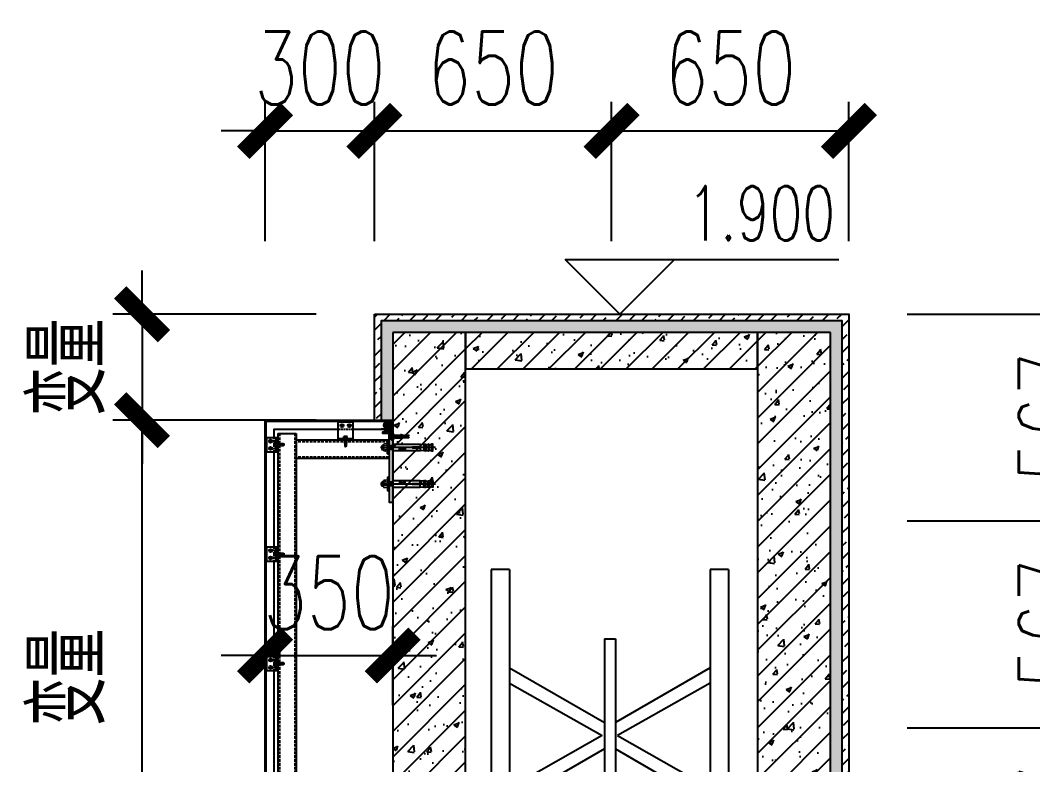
# Model space of a CAD drawing. Extents: x -202236 to 1002404, y -663931 to 1550022.
# Drawn here: x -63536 to -60760, y -344107 to -342066 of the extents above; entities that cross this region are included whole.
import ezdxf
from ezdxf.enums import TextEntityAlignment as Align

# ---------------------------------------------------------------- set-up
doc = ezdxf.new("R2010")
doc.units = 0
for name, pattern in [('CENTER', [2, 1.25, -0.25, 0.25, -0.25]), ('ZN-CENTER', [2, 1.25, -0.25, 0.25, -0.25]), ('ZN-DASH', [0.35, 0.25, -0.1])]:
    doc.linetypes.add(name, pattern=pattern)
for name, color, linetype in [('!ZN1-填充-8', 8, 'Continuous'), ('!ZN3-铝板幕墙-3', 3, 'Continuous'), ('!ZN4-辅助材料-1', 1, 'Continuous'), ('!ZN4-配件-11', 11, 'Continuous'), ('!ZN5-钢材投影-40', 40, 'Continuous'), ('!ZN5-铝材投影-112', 112, 'Continuous'), ('!ZN6-虚线-8', 8, 'ZN-DASH'), ('!ZN6-轴线-1', 1, 'ZN-CENTER'), ('0-钢材投影', 40, 'Continuous'), ('11紧固件', 11, 'Continuous'), ('11配件', 11, 'Continuous'), ('25mm厚湿贴石材', 35, 'Continuous'), ('40钢材投影', 40, 'Continuous'), ('A-AXIS-ELEV', 4, 'Continuous'), ('A-HATCH-2', 251, 'Continuous'), ('AS-COLN', 6, 'Continuous'), ('DIM', 173, 'Continuous'), ('DOTE', 1, 'CENTER'), ('Fill', 8, 'Continuous'), ('LAYER1', 9, 'Continuous'), ('PUB_HATCH', 8, 'Continuous'), ('PUB_TEXT', 7, 'Continuous'), ('五金配件', 11, 'Continuous')]:
    doc.layers.add(name, color=color, linetype=linetype)
doc.layers.add('welding', color=1, linetype='Continuous', lineweight=18)
doc.styles.add('_TCH_DIM', font='SIMPLEX', dxfattribs={"bigfont": 'GBCBIG'})
doc.styles.add('DHTEXT-1', font='ROMANS.shx', dxfattribs={"width": 0.7, "bigfont": 'CHINESE.shx'})
doc.styles.add('FS', font='simplex.shx', dxfattribs={"width": 0.7, "height": 5, "bigfont": 'TSSDCHN.SHX'})
doc.dimstyles.new('ZN80', dxfattribs={"dimscale": 80, "dimtxt": 2.5, "dimasz": 1.5, "dimexe": 1, "dimexo": 2, "dimgap": 0.9, "dimtad": 1, "dimdec": 0, "dimdsep": 46, "dimtxsty": 'DHTEXT-1', "dimblk": 'ARCHTICK', "dimcen": 2.5, "dimclrd": 173, "dimclre": 173, "dimclrt": 7, "dimazin": 2, "dimtfac": 0.4, "dimtdec": 0, "dimtix": 1, "dimtmove": 2, "dimatfit": 3, "dimfxl": 0, "dimtolj": 1, "dimtzin": 0, "dimarcsym": 0})
pattern_1 = [(45, (2103598.203, -862009.67), (-35.3553391, 35.3553391), []), (50, (2103598.2, -862009.67), (143.4520365, -12.550427), [15, -165]), (355, (2103598.2, -862009.67), (-27.750267, 150.438427), [12, -132]), (100.4514, (2103610.16, -862010.72), (115.701876, 137.887908), [12.748038, -140.228422]), (46.1842, (2103598.2, -861969.67), (213.44821, -33.103803), [22.5, -247.5]), (96.6356, (2103616, -861972.43), (186.932541, 194.823574), [19.122058, -210.3426]), (351.1842, (2103598.2, -861969.67), (186.93239, 194.82372), [18, -198]), (21, (2103618.2, -861979.67), (119.3814104, -80.523778), [15, -165]), (326, (2103618.2, -861979.67), (48.663066, 145.030009), [12, -132]), (71.4514, (2103628.15, -861986.38), (168.044526, 64.506099), [12.748038, -140.228422]), (37.5, (2103598.203, -862009.67), (2.4319711, 66.5787708), [0, -130.4, 0, -134, 0, -132.5]), (7.5, (2103598.2, -862009.67), (52.6139075, 78.8823424), [0, -76.4, 0, -127.4, 0, -50.5]), (327.5, (2103553.603, -862009.67), (106.7644872, -4.5109743), [0, -50, 0, -156, 0, -207]), (317.5, (2103533.6, -862009.67), (116.637234, 20.0209965), [0, -65, 0, -103.6, 0, -147])]
pattern_2 = [(180, (-1731.706, 294.7402), (-3e-16, -2.38125), []), (240, (-1731.706, 294.7402), (2.062223, -1.190625), []), (300, (-1731.706, 294.7402), (2.062223, 1.190625), [])]

# ---------------------------------------------------------------- blocks, each defined once
blk = doc.blocks.new('A$C7D712954')
at = {"layer": 'LAYER1', "color": 250}
for p, q in [((-25, 1500), (-25, 60)), ((-25, 1500), (-25, 60)), ((25, 1500), (-25, 1500)), ((25, 1500), (-25, 1500)), ((25, 1500), (-25, 1500)), ((25, 1500), (25, 60)), ((25, 1500), (25, 60)), ((575, 1500), (575, 60)), ((625, 1500), (575, 1500)), ((625, 1500), (625, 60)), ((285, 1310), (315, 1310)), ((285, 1310), (285, 250)), ((315, 1310), (315, 250)), ((25, 1231.2), (285, 1081.2)), ((575, 1231.2), (315, 1081.2)), ((25, 1188.8), (278.8, 1045)), ((575, 1188.8), (321.2, 1045)), ((278.8, 1045), (25, 901.2)), ((321.2, 1045), (575, 901.2)), ((285, 1008.8), (25, 858.8)), ((315, 1008.8), (575, 858.8)), ((285, 551.2), (25, 701.2)), ((315, 551.2), (575, 701.2)), ((278.8, 515), (25, 658.8)), ((321.2, 515), (575, 658.8)), ((25, 371.2), (278.8, 515)), ((575, 371.2), (321.2, 515)), ((25, 328.8), (285, 478.8)), ((575, 328.8), (315, 478.8)), ((285, 250), (315, 250)), ((-15, 60), (-25, 60)), ((25, 60), (15, 60)), ((585, 60), (575, 60)), ((625, 60), (615, 60))]:
    blk.add_line(p, q, dxfattribs=at)
for points in [[(-15, 80), (15, 80), (15, 0), (-15, 0)], [(585, 80), (615, 80), (615, 0), (585, 0)]]:
    blk.add_lwpolyline(points, close=True, dxfattribs=at)
blk = doc.blocks.new('_ArchTick')
at = {"color": 0, "linetype": 'ByBlock', "const_width": 0.4}
blk.add_lwpolyline([(-0.5, -0.5), (0.5, 0.5)], dxfattribs=at)
blk = doc.blocks.new('*D487')
at = {"layer": 'Defpoints', "color": 0, "ltscale": 800, "transparency": 16777216}
for p in [(-63201.8, -343162.6), (-62564.7, -343162.6), (-62564.7, -344572.2)]:
    blk.add_point(p, dxfattribs=at)
at = {"layer": 'DIM', "color": 173, "linetype": 'ByBlock', "lineweight": -2, "ltscale": 800, "transparency": 16777216}
for p, q in [((-62724.7, -343162.6), (-63281.8, -343162.6)), ((-63201.8, -344572.2), (-63201.8, -343162.6)), ((-62724.7, -344572.2), (-63281.8, -344572.2))]:
    blk.add_line(p, q, dxfattribs=at)
at = {"layer": 'DIM', "color": 173, "lineweight": -2, "ltscale": 800, "transparency": 16777216, "xscale": 120, "yscale": 120, "zscale": 120}
for p, rotation in [((-63201.8, -343162.6), 90), ((-63201.8, -344572.2), 270)]:
    blk.add_blockref('_ArchTick', p, dxfattribs=dict(at, rotation=rotation))
at = {"layer": 'DIM', "color": 7, "ltscale": 800, "transparency": 16777216, "insert": (-63404.3, -343867.4), "char_height": 200, "attachment_point": 5, "rotation": 90, "style": 'DHTEXT-1'}
blk.add_mtext('\\A1;变量', dxfattribs=at)
blk = doc.blocks.new('*D488')
at = {"layer": 'Defpoints', "color": 0, "ltscale": 800, "transparency": 16777216}
for p in [(-62564.7, -342369.7), (-62864.4, -342832.2), (-62564.7, -342832.2)]:
    blk.add_point(p, dxfattribs=at)
at = {"layer": 'DIM', "color": 173, "linetype": 'ByBlock', "lineweight": -2, "ltscale": 800, "transparency": 16777216}
for p, q in [((-62864.4, -342672.2), (-62864.4, -342289.7)), ((-62564.7, -342672.2), (-62564.7, -342289.7)), ((-62864.4, -342369.7), (-62984.4, -342369.7)), ((-62864.4, -342369.7), (-62564.7, -342369.7)), ((-62564.7, -342369.7), (-62444.7, -342369.7))]:
    blk.add_line(p, q, dxfattribs=at)
at = {"layer": 'DIM', "color": 173, "lineweight": -2, "ltscale": 800, "transparency": 16777216, "xscale": 120, "yscale": 120, "zscale": 120}
blk.add_blockref('_ArchTick', (-62864.4, -342369.7), dxfattribs=at)
at = {"layer": 'DIM', "color": 173, "lineweight": -2, "ltscale": 800, "transparency": 16777216, "xscale": 120, "yscale": 120, "zscale": 120, "rotation": 180}
blk.add_blockref('_ArchTick', (-62564.7, -342369.7), dxfattribs=at)
at = {"layer": 'DIM', "color": 7, "ltscale": 800, "transparency": 16777216, "insert": (-62714.5, -342197.7), "char_height": 200, "attachment_point": 5, "style": 'DHTEXT-1'}
blk.add_mtext('\\A1;300', dxfattribs=at)
blk = doc.blocks.new('*D489')
at = {"layer": 'Defpoints', "color": 0, "ltscale": 800, "transparency": 16777216}
for p in [(-61914.5, -342369.7), (-62564.7, -342832.2), (-61914.5, -342832.2)]:
    blk.add_point(p, dxfattribs=at)
at = {"layer": 'DIM', "color": 173, "linetype": 'ByBlock', "lineweight": -2, "ltscale": 800, "transparency": 16777216}
for p, q in [((-62564.7, -342672.2), (-62564.7, -342289.7)), ((-61914.5, -342672.2), (-61914.5, -342289.7)), ((-62564.7, -342369.7), (-61914.5, -342369.7))]:
    blk.add_line(p, q, dxfattribs=at)
at = {"layer": 'DIM', "color": 173, "lineweight": -2, "ltscale": 800, "transparency": 16777216, "xscale": 120, "yscale": 120, "zscale": 120, "rotation": 180}
blk.add_blockref('_ArchTick', (-62564.7, -342369.7), dxfattribs=at)
at = {"layer": 'DIM', "color": 173, "lineweight": -2, "ltscale": 800, "transparency": 16777216, "xscale": 120, "yscale": 120, "zscale": 120}
blk.add_blockref('_ArchTick', (-61914.5, -342369.7), dxfattribs=at)
at = {"layer": 'DIM', "color": 7, "ltscale": 800, "transparency": 16777216, "insert": (-62239.6, -342197.7), "char_height": 200, "attachment_point": 5, "style": 'DHTEXT-1'}
blk.add_mtext('\\A1;650', dxfattribs=at)
blk = doc.blocks.new('*D490')
at = {"layer": 'Defpoints', "color": 0, "ltscale": 800, "transparency": 16777216}
for p in [(-62514.7, -343807.5), (-62864.4, -344104), (-62514.7, -344104)]:
    blk.add_point(p, dxfattribs=at)
at = {"layer": 'DIM', "color": 173, "linetype": 'ByBlock', "lineweight": -2, "ltscale": 800, "transparency": 16777216}
for p, q in [((-62864.4, -343944), (-62864.4, -343727.5)), ((-62514.7, -343944), (-62514.7, -343727.5)), ((-62864.4, -343807.5), (-62984.4, -343807.5)), ((-62864.4, -343807.5), (-62514.7, -343807.5)), ((-62514.7, -343807.5), (-62394.7, -343807.5))]:
    blk.add_line(p, q, dxfattribs=at)
at = {"layer": 'DIM', "color": 173, "lineweight": -2, "ltscale": 800, "transparency": 16777216, "xscale": 120, "yscale": 120, "zscale": 120}
blk.add_blockref('_ArchTick', (-62864.4, -343807.5), dxfattribs=at)
at = {"layer": 'DIM', "color": 173, "lineweight": -2, "ltscale": 800, "transparency": 16777216, "xscale": 120, "yscale": 120, "zscale": 120, "rotation": 180}
blk.add_blockref('_ArchTick', (-62514.7, -343807.5), dxfattribs=at)
at = {"layer": 'DIM', "color": 7, "ltscale": 800, "transparency": 16777216, "insert": (-62689.5, -343635.5), "char_height": 200, "attachment_point": 5, "style": 'DHTEXT-1'}
blk.add_mtext('\\A1;350', dxfattribs=at)
blk = doc.blocks.new('*D494')
at = {"layer": 'Defpoints', "color": 0, "ltscale": 800, "transparency": 16777216}
for p in [(-62564.7, -342872.2), (-63201.8, -343162.6), (-62564.7, -343162.6)]:
    blk.add_point(p, dxfattribs=at)
at = {"layer": 'DIM', "color": 173, "linetype": 'ByBlock', "lineweight": -2, "ltscale": 800, "transparency": 16777216}
for p, q in [((-63201.8, -342872.2), (-63201.8, -342752.2)), ((-62724.7, -342872.2), (-63281.8, -342872.2)), ((-63201.8, -342872.2), (-63201.8, -343162.6)), ((-62724.7, -343162.6), (-63281.8, -343162.6)), ((-63201.8, -343162.6), (-63201.8, -343282.6))]:
    blk.add_line(p, q, dxfattribs=at)
at = {"layer": 'DIM', "color": 173, "lineweight": -2, "ltscale": 800, "transparency": 16777216, "xscale": 120, "yscale": 120, "zscale": 120}
for p, rotation in [((-63201.8, -342872.2), 270), ((-63201.8, -343162.6), 90)]:
    blk.add_blockref('_ArchTick', p, dxfattribs=dict(at, rotation=rotation))
at = {"layer": 'DIM', "color": 7, "ltscale": 800, "transparency": 16777216, "insert": (-63404.3, -343017.4), "char_height": 200, "attachment_point": 5, "rotation": 90, "style": 'DHTEXT-1'}
blk.add_mtext('\\A1;变量', dxfattribs=at)
blk = doc.blocks.new('ZQM12X100')
at = {"layer": '11配件'}
for points in [[(-8, -85), (-9, -95), (9, -95), (8, -85)], [(-9, -101), (9, -101), (9, -97), (-9, -97), (-9, -101), (-8, -107)], [(9, -101), (8, -107), (9, -108), (9, -109), (8, -110), (-8, -110), (-9, -109), (-9, -108), (-8, -107), (8, -107)], [(6, -110), (9, -117), (9, -120), (-9, -120), (-9, -117), (-6, -110)], [(-7.5, -97), (-7.5, -95)], [(7.5, -97), (7.5, -95)], [(9, -117), (-9, -117)]]:
    blk.add_lwpolyline(points, dxfattribs=at)
at = {"layer": '五金配件'}
for p, q in [((-5, 19.8), (-6, 18.8)), ((-6, 18.8), (6, 18.8)), ((-5, 19.8), (5, 19.8)), ((5, 19.8), (6, 18.8))]:
    blk.add_line(p, q, dxfattribs=at)
at = {"layer": 'Defpoints', "color": 1, "style": 'DHTEXT-1', "width": 0.7}
blk.add_text('M12X100', height=3.5, rotation=90, dxfattribs=at).set_placement((5.8, -45.6))
blk.add_wipeout([(17.5, 0), (17.5, 4), (-17.5, 4), (-17.5, 0)]).dxf.layer = '40钢材投影'
at = {"layer": '11紧固件', "lineweight": 9, "ltscale": 2}
for p, q in [((-10.4, 4.5), (-10.4, 14.3)), ((-9.2, 4), (9.2, 4)), ((-7.8, 14.8), (7.8, 14.8)), ((-7.8, 4), (7.8, 4)), ((-6, -10), (-6, 0)), ((-5.2, 4.5), (-5.2, 14.3)), ((5.2, 4.5), (5.2, 14.3)), ((6, -10), (6, 0)), ((10.4, 4.5), (10.4, 14.3)), ((-9, -10.5), (-8.5, -10)), ((-8.5, -10), (8.5, -10)), ((9, -10.5), (8.5, -10))]:
    blk.add_line(p, q, dxfattribs=at)
for centre, radius, start, end in [((-7.8, 7.8), 7, 68.2132, 111.7868), ((-7.8, 11), 7, 248.2132, 291.7868), ((0, -12.4), 27.2, 79.0073, 100.9927), ((0, 31.3), 27.2, 259.0073, 280.9927), ((7.8, 7.8), 7, 68.2132, 111.7868), ((7.8, 11), 7, 248.2132, 291.7868)]:
    blk.add_arc(centre, radius, start, end, dxfattribs=at)
at = {"layer": '11配件'}
blk.add_lwpolyline([(9, -10.5), (-9, -10.5), (-9, -85), (-1, -85), (-1, -64), (1, -64), (1, -85), (9, -85), (9, -10.5)], dxfattribs=at)
at = {"layer": '40钢材投影'}
blk.add_lwpolyline([(17.5, 0), (17.5, 4), (-17.5, 4), (-17.5, 0)], close=True, dxfattribs=at)
at = {"layer": 'DOTE'}
blk.add_line((0, -127.1), (0, 23), dxfattribs=at)
at = {"layer": 'Fill'}
for p, q in [((-5, 14.8), (-5, 18.8)), ((-5, -10), (-5, 0)), ((5, 14.8), (5, 18.8)), ((5, -10), (5, 0))]:
    blk.add_line(p, q, dxfattribs=at)
at = {"layer": 'welding', "color": 8}
for points in [[(-17.5, 0.5, 0.414214), (-18, 0)], [(19, 0, 0.414214), (17.5, 1.5)], [(18.5, 0, 0.414214), (17.5, 1)], [(18, 0, 0.414214), (17.5, 0.5)]]:
    blk.add_lwpolyline(points, format="xyb", dxfattribs=at)
for centre, radius, start, end in [((-17, 0.1), 2.97, 99.0812, 181.3077), ((-17.5, 0), 2, 90, 180), ((-17.5, 0), 1.5, 90, 180), ((-17.5, 0), 1, 90, 180), ((17, 0.1), 2.97, 358.6923, 80.9188), ((17.5, 0), 2, 0, 90)]:
    blk.add_arc(centre, radius, start, end, dxfattribs=at)
at = {"layer": '五金配件'}
for p, q in [((-6, 14.8), (-6, 18.8)), ((6, 14.8), (6, 18.8))]:
    blk.add_line(p, q, dxfattribs=at)
at = {"layer": '11紧固件', "lineweight": 9, "ltscale": 2, "style": 'FS', "width": 0.8}
blk.add_text('M12', height=2, dxfattribs=at).set_placement((8.2, 9.6), align=Align.MIDDLE)
blk = doc.blocks.new('A$Cecfe689e')
at = {"layer": '11紧固件', "rotation": 270}
blk.add_blockref('ZQM12X100', (10, 50), dxfattribs=at)
at = {"layer": '0-钢材投影', "ltscale": 10}
blk.add_lwpolyline([(10, 100), (10, -100), (0, -100), (0, 100)], close=True, dxfattribs=at)
at = {"layer": '11紧固件', "xscale": -1, "rotation": 270}
blk.add_blockref('ZQM12X100', (10, -50), dxfattribs=at)
blk = doc.blocks.new('铝板16mm胶缝')
at = {"layer": '!ZN1-填充-8'}
h = blk.add_hatch(dxfattribs=at)
h.set_pattern_fill('HONEY', color=256, scale=0.7, angle=-270, style=0)
h.set_pattern_definition([(90, (10097.3199, 185.0233), (-0.9623705, 1.666875), [1.11125, -2.2225]), (210, (10097.3199, 185.0233), (-0.962370845, -1.6668748), [1.11125, -2.2225]), (150, (10097.3199, 185.0233), (-1.924741345, 2e-07), [-2.2225, 1.11125])])
edge = h.paths.add_edge_path()
edge.add_ellipse((-8.5, 14.6), major_axis=(-8, 0), ratio=0.974793, start_angle=0, end_angle=360)
h = blk.add_hatch(dxfattribs=at)
h.set_pattern_fill('ANSI35', color=256, scale=0.5, angle=-270, style=0)
h.set_pattern_definition([(135, (0, 0), (-1.12253, -1.12253), []), (135, (0, 1.1225), (-1.12253, -1.12253), [1.984375, -0.396875, 0, -0.396875])])
edge = h.paths.add_edge_path()
edge.add_line((-0.5, 1.4), (-0.5, 14.6))
edge.add_line((-16.5, 1.4), (-16.5, 14.6))
edge.add_ellipse((-8.5, 14.6), major_axis=(-8, 0), ratio=0.974793, start_angle=0, end_angle=180)
edge.add_arc((-8.5, -14.4), 17.7, 63.1657, 116.8343)
at = {"layer": '!ZN4-辅助材料-1', "ltscale": 0.5}
blk.add_arc((-8.5, -14.4), 17.7, 63.1657, 116.8343, dxfattribs=at)
blk.add_ellipse((-8.5, 14.6), major_axis=(-8, 0), ratio=0.974793, dxfattribs=at)
at = {"layer": 'Defpoints', "ltscale": 0.5}
for p in [(-16.5, -0.6), (-8.5, -0.6), (-0.5, -0.6)]:
    blk.add_point(p, dxfattribs=at)
blk = doc.blocks.new('*U188')
at = {"color": 0, "linetype": 'ZN-CENTER', "ltscale": 3}
blk.add_line((24, 0), (-7.3, 0), dxfattribs=at)
at = {"ltscale": 10}
for p, q in [((-5.4, -3.5), (-5.4, 3.5)), ((-1, 4.6), (-4.9, 4.6)), ((-1, 2.3), (-4.9, 2.3)), ((-0.6, -5.1), (-0.6, 5.1)), ((-0.2, 5.5), (0, 4.8)), ((0, -4.8), (0, 4.8)), ((0, 2.1), (14.3, 2.1)), ((1.4, 2.7), (2.2, -2.7)), ((3.2, 2.7), (4, -2.7)), ((5, 2.7), (5.8, -2.7)), ((6.8, 2.7), (7.6, -2.7)), ((8.6, 2.7), (9.4, -2.7)), ((10.4, 2.7), (11.2, -2.7)), ((12.2, 2.7), (13, -2.7)), ((-1, -2.3), (-4.9, -2.3)), ((-1, -4.6), (-4.9, -4.6)), ((-0.2, -5.5), (0, -4.8)), ((14.3, -2.1), (0, -2.1))]:
    blk.add_line(p, q, dxfattribs=at)
for points in [[(1.8, -2.1), (1, 2.1), (1.4, 2.7), (1.8, 2.1), (2.6, -2.1), (2.2, -2.7)], [(3.6, -2.1), (2.8, 2.1), (3.2, 2.7), (3.6, 2.1), (4.4, -2.1), (4, -2.7)], [(5.4, -2.1), (4.6, 2.1), (5, 2.7), (5.4, 2.1), (6.2, -2.1), (5.8, -2.7)], [(7.2, -2.1), (6.4, 2.1), (6.8, 2.7), (7.2, 2.1), (8, -2.1), (7.6, -2.7)], [(9, -2.1), (8.2, 2.1), (8.6, 2.7), (9, 2.1), (9.8, -2.1), (9.4, -2.7)], [(10.8, -2.1), (10, 2.1), (10.4, 2.7), (10.8, 2.1), (11.6, -2.1), (11.2, -2.7)], [(12.6, -2.1), (11.8, 2.1), (12.2, 2.7), (12.6, 2.1), (13.4, -2.1), (13, -2.7)]]:
    blk.add_lwpolyline(points, close=True, dxfattribs=at)
for points in [[(14.3, -2.1, -0.414214), (14.4, -2.2), (14.4, -2.3), (20.2, -2.3), (22, -0.3), (22, 0.3), (20.2, 2.3), (14.4, 2.3), (14.4, 2.2, -0.414214), (14.3, 2.1)], [(16.5, -2.3), (16.4, -1.2), (15.8, -1.5, -0.530462), (15, -1.2), (14.8, 0.1, -0.651316), (15.5, 0.5), (16, 0.2), (16.8, 0.7), (22, -0.3, -0.201226), (20.2, 2.3)]]:
    blk.add_lwpolyline(points, format="xyb", dxfattribs=at)
for centre, radius, start, end in [((-3.9, 3.5), 1.58, 133.1736, 226.8264), ((0.1, 0), 5.58, 155.5673, 204.4327), ((0.1, 3.5), 1.58, 133.1736, 226.8264), ((4.1, 0), 5.58, 155.5673, 204.4327), ((7.5, -2.9), 11.3, 132.4922, 138.6064), ((-3.9, -3.5), 1.58, 133.1736, 226.8264), ((0.1, -3.5), 1.58, 133.1736, 226.8264), ((7.5, 2.9), 11.3, 221.3936, 227.5078)]:
    blk.add_arc(centre, radius, start, end, dxfattribs=at)
at = {"layer": 'Defpoints', "color": 0, "ltscale": 10, "style": 'DHTEXT-1', "width": 0.7}
blk.add_text('5.5', height=1, rotation=90, dxfattribs=at).set_placement((-2.5, -0.9), align=Align.CENTER)
blk = doc.blocks.new('*U196')
at = {"color": 0, "linetype": 'CENTER', "ltscale": 3}
blk.add_line((10, 0), (-2.5, 0), dxfattribs=at)
at = {"linetype": 'ByBlock', "lineweight": -2, "ltscale": 10}
for p, q in [((-1.2, -3), (-1.2, 3)), ((0, 4.2), (0, -4.2)), ((5.5, 2), (0, 2)), ((5.5, 2.5), (5.5, -2.5)), ((5.5, -2), (0, -2))]:
    blk.add_line(p, q, dxfattribs=at)
for centre, radius, start, end in [((4.4, 0), 5.96, 160.395, 199.605), ((0, 3), 1.2, 90, 180), ((7, 2.5), 1.5, 348.448, 180), ((16.2, 0), 8, 164.3308, 195.6692), ((6.2, 0), 2.67, 323.2266, 36.7843), ((0, -3), 1.2, 180, 270), ((7, -2.5), 1.5, 180, 11.552)]:
    blk.add_arc(centre, radius, start, end, dxfattribs=at)
at = {"layer": 'Defpoints', "color": 0, "ltscale": 10, "style": 'DHTEXT-1', "width": 0.7}
blk.add_text('D4', height=1, rotation=90, dxfattribs=at).set_placement((7.4, -1.8), align=Align.CENTER)
blk = doc.blocks.new('塑料胀栓-套')
at = {"layer": '!ZN4-配件-11'}
for p, q in [((-1, -5.5), (-1, 5.5)), ((-1, 5.5), (0, 5.5)), ((0, -5.5), (0, 5.5)), ((0, 3.5), (16.7, 3.5)), ((13.8, 0.8), (38.8, 0.8)), ((13.8, -0.8), (13.8, 0.8)), ((15, 4.5), (15.8, 5.8)), ((16.7, 3.5), (15, 4.5)), ((20.1, 3.3), (15.8, 5.8)), ((19.9, 3.4), (20.1, 3.2)), ((20.1, 0.8), (20.1, 3.2)), ((20.1, 2.8), (20.8, 2.8)), ((20.8, 0.8), (20.8, 3.2)), ((20.8, 3.2), (22.1, 3.2)), ((22.8, 2.8), (24.8, 2.8)), ((22.8, 0.8), (22.8, 2.6)), ((24.8, 0.8), (24.8, 3.2)), ((24.8, 3.2), (26.1, 3.2)), ((26.8, 2.8), (28.8, 2.8)), ((26.8, 0.8), (26.8, 2.6)), ((28.8, 0.8), (28.8, 3.2)), ((28.8, 3.2), (30.1, 3.2)), ((30.8, 2.8), (32.8, 2.8)), ((30.8, 0.8), (30.8, 2.6)), ((32.8, 0.8), (32.8, 3.2)), ((32.8, 3.2), (34.1, 3.2)), ((34.8, 2.8), (36.8, 2.8)), ((34.8, 0.8), (34.8, 2.6)), ((36.8, 0.8), (36.8, 3.2)), ((36.8, 3.2), (36.8, 3.2)), ((38.8, 0.8), (38.8, 1.2)), ((-1, -5.5), (0, -5.5)), ((0, -3.5), (16.7, -3.5)), ((13.8, -0.8), (38.8, -0.8)), ((16.7, -3.5), (15, -4.5)), ((15, -4.5), (15.8, -5.8)), ((20.1, -3.3), (15.8, -5.8)), ((19.9, -3.4), (20.1, -3.2)), ((20.1, -3.2), (20.1, -0.8)), ((20.1, -2.8), (20.8, -2.8)), ((20.8, -3.2), (20.8, -0.8)), ((20.8, -3.2), (22.1, -3.2)), ((22.8, -2.6), (22.8, -0.8)), ((22.8, -2.8), (24.8, -2.8)), ((24.8, -3.2), (24.8, -0.8)), ((24.8, -3.2), (26.1, -3.2)), ((26.8, -2.6), (26.8, -0.8)), ((26.8, -2.8), (28.8, -2.8)), ((28.8, -3.2), (28.8, -0.8)), ((28.8, -3.2), (30.1, -3.2)), ((30.8, -2.6), (30.8, -0.8)), ((30.8, -2.8), (32.8, -2.8)), ((32.8, -3.2), (32.8, -0.8)), ((32.8, -3.2), (34.1, -3.2)), ((34.8, -2.6), (34.8, -0.8)), ((34.8, -2.8), (36.8, -2.8)), ((36.8, -3.2), (36.8, -0.8)), ((36.8, -3.2), (36.8, -3.2)), ((38.8, -1.2), (38.8, -0.8))]:
    blk.add_line(p, q, dxfattribs=at)
for centre, radius, start, end in [((19.6, 3), 0.5, 47.4329, 90), ((22.1, 2.6), 0.7, 0, 90), ((26.1, 2.6), 0.7, 0, 90), ((30.1, 2.6), 0.7, 0, 90), ((34.1, 2.6), 0.7, 0, 90), ((36.8, 1.2), 2, 0, 90), ((19.6, -3), 0.5, 270, 312.5671), ((22.1, -2.6), 0.7, 270, 0), ((26.1, -2.6), 0.7, 270, 0), ((30.1, -2.6), 0.7, 270, 0), ((34.1, -2.6), 0.7, 270, 0), ((36.8, -1.2), 2, 270, 0)]:
    blk.add_arc(centre, radius, start, end, dxfattribs=at)
at = {"layer": '!ZN6-虚线-8', "ltscale": 0.5}
for p, q in [((0, 2.5), (20.1, 2.5)), ((0, -2.5), (20.1, -2.5))]:
    blk.add_line(p, q, dxfattribs=at)
blk = doc.blocks.new('盘头ST4.8×38')
at = {"layer": '!ZN4-配件-11'}
for p, q in [((-3.7, 0.4), (-3.3, 0.4)), ((-3.3, 0.4), (-3.3, -0.4)), ((-2.1, 4.7), (0, 4.7)), ((0, 4.7), (0, 2)), ((0, 2), (0, -2.6)), ((0, 1.9), (0.7, -1.8)), ((0, 0), (0.3, -2.4)), ((0.2, 1.8), (0.9, 1.8)), ((1.3, 2.4), (0.9, 1.8)), ((0.9, 1.8), (1.6, -1.8)), ((1.3, 2.4), (1.9, -2.4)), ((1.3, 2.4), (1.6, 1.8)), ((1.6, 1.8), (2.3, -1.8)), ((1.6, 1.8), (2.5, 1.8)), ((2.9, 2.4), (2.5, 1.8)), ((2.5, 1.8), (3.2, -1.8)), ((2.9, 2.4), (3.5, -2.4)), ((2.9, 2.4), (3.2, 1.8)), ((3.2, 1.8), (4.1, 1.8)), ((3.2, 1.8), (3.9, -1.8)), ((4.5, 2.4), (4.1, 1.8)), ((4.1, 1.8), (4.8, -1.8)), ((4.5, 2.4), (5.1, -2.4)), ((4.5, 2.4), (4.8, 1.8)), ((4.8, 1.8), (5.5, -1.8)), ((4.8, 1.8), (5.7, 1.8)), ((6.1, 2.4), (5.7, 1.8)), ((5.7, 1.8), (6.4, -1.8)), ((6.1, 2.4), (6.7, -2.4)), ((6.1, 2.4), (6.4, 1.8)), ((6.4, 1.8), (7.1, -1.8)), ((6.4, 1.8), (7.3, 1.8)), ((7.7, 2.4), (7.3, 1.8)), ((7.3, 1.8), (8, -1.8)), ((7.7, 2.4), (8.3, -2.4)), ((7.7, 2.4), (8, 1.8)), ((8, 1.8), (8.7, -1.8)), ((8, 1.8), (8.9, 1.8)), ((9.3, 2.4), (8.9, 1.8)), ((8.9, 1.8), (9.6, -1.8)), ((9.3, 2.4), (9.9, -2.4)), ((9.3, 2.4), (9.6, 1.8)), ((9.6, 1.8), (10.3, -1.8)), ((9.6, 1.8), (10.5, 1.8)), ((10.9, 2.4), (10.5, 1.8)), ((10.5, 1.8), (11.2, -1.8)), ((10.9, 2.4), (11.5, -2.4)), ((10.9, 2.4), (11.2, 1.8)), ((11.2, 1.8), (12.1, 1.8)), ((11.2, 1.8), (11.9, -1.8)), ((12.5, 2.4), (12.1, 1.8)), ((12.1, 1.8), (12.8, -1.8)), ((12.5, 2.4), (13.1, -2.4)), ((12.5, 2.4), (12.8, 1.8)), ((12.8, 1.8), (13.5, -1.8)), ((12.8, 1.8), (13.7, 1.8)), ((14.1, 2.4), (13.7, 1.8)), ((13.7, 1.8), (14.4, -1.8)), ((14.1, 2.4), (14.7, -2.4)), ((14.1, 2.4), (14.4, 1.8)), ((14.4, 1.8), (15.1, -1.8)), ((14.4, 1.8), (15.3, 1.8)), ((15.7, 2.4), (15.3, 1.8)), ((15.3, 1.8), (16, -1.8)), ((15.7, 2.4), (16.3, -2.4)), ((15.7, 2.4), (16, 1.8)), ((16, 1.8), (16.7, -1.8)), ((16, 1.8), (16.9, 1.8)), ((17.3, 2.4), (16.9, 1.8)), ((16.9, 1.8), (17.6, -1.8)), ((17.3, 2.4), (17.9, -2.4)), ((17.3, 2.4), (17.6, 1.8)), ((17.6, 1.8), (18.3, -1.8)), ((17.6, 1.8), (18.5, 1.8)), ((18.9, 2.4), (18.5, 1.8)), ((18.5, 1.8), (19.2, -1.8)), ((18.9, 2.4), (19.5, -2.4)), ((18.9, 2.4), (19.2, 1.8)), ((19.2, 1.8), (20.1, 1.8)), ((19.2, 1.8), (19.9, -1.8)), ((20.5, 2.4), (20.1, 1.8)), ((20.1, 1.8), (20.8, -1.8)), ((20.5, 2.4), (21.1, -2.4)), ((20.5, 2.4), (20.8, 1.8)), ((20.8, 1.8), (21.5, -1.8)), ((20.8, 1.8), (21.7, 1.8)), ((22.1, 2.4), (21.7, 1.8)), ((21.7, 1.8), (22.4, -1.8)), ((22.1, 2.4), (22.7, -2.4)), ((22.1, 2.4), (22.4, 1.8)), ((22.4, 1.8), (23.1, -1.8)), ((22.4, 1.8), (23.3, 1.8)), ((23.7, 2.4), (23.3, 1.8)), ((23.3, 1.8), (24, -1.8)), ((23.7, 2.4), (24.3, -2.4)), ((23.7, 2.4), (24, 1.8)), ((24, 1.8), (24.7, -1.8)), ((24, 1.8), (24.9, 1.8)), ((25.3, 2.4), (24.9, 1.8)), ((24.9, 1.8), (25.6, -1.8)), ((25.3, 2.4), (25.9, -2.4)), ((25.3, 2.4), (25.6, 1.8)), ((25.6, 1.8), (26.3, -1.8)), ((25.6, 1.8), (26.5, 1.8)), ((26.9, 2.4), (26.5, 1.8)), ((26.5, 1.8), (27.2, -1.8)), ((26.9, 2.4), (27.5, -2.4)), ((26.9, 2.4), (27.2, 1.8)), ((27.2, 1.8), (27.9, -1.8)), ((27.2, 1.8), (28.1, 1.8)), ((28.5, 2.4), (28.1, 1.8)), ((28.1, 1.8), (28.8, -1.8)), ((28.5, 2.4), (29.1, -2.4)), ((28.5, 2.4), (28.8, 1.8)), ((28.8, 1.8), (29.5, -1.8)), ((28.8, 1.8), (29.7, 1.8)), ((30.1, 2.4), (29.7, 1.8)), ((29.7, 1.8), (30.4, -1.8)), ((30.1, 2.4), (30.7, -2.4)), ((30.1, 2.4), (30.4, 1.8)), ((30.4, 1.8), (31.1, -1.8)), ((30.4, 1.8), (31.3, 1.8)), ((31.7, 2.4), (31.3, 1.8)), ((31.3, 1.8), (32, -1.8)), ((31.7, 2.4), (32.3, -2.4)), ((31.7, 2.4), (32, 1.8)), ((32, 1.8), (32.7, -1.8)), ((32, 1.8), (32.9, 1.8)), ((33.3, 2.4), (32.9, 1.8)), ((32.9, 1.8), (33.6, -1.8)), ((33.3, 2.4), (33.9, -2.3)), ((33.3, 2.4), (33.6, 1.8)), ((33.6, 1.8), (34.4, -1.5)), ((33.6, 1.8), (33.7, 1.8)), ((34.6, 1.4), (33.7, 1.8)), ((34.9, 1.9), (34.6, 1.4)), ((34.6, 1.4), (35.1, -1.2)), ((34.9, 1.9), (35.4, -1.7)), ((34.9, 1.9), (35.4, 1.1)), ((38, 0), (35.4, 1.1)), ((35.4, 1.1), (35.9, -0.9)), ((-3.7, -0.4), (-3.3, -0.4)), ((-2.1, -4.8), (0, -4.8)), ((0, -2.6), (0, -4.8)), ((0.2, -2.4), (0.3, -2.4)), ((0.7, -1.8), (0.3, -2.4)), ((0.7, -1.8), (1.6, -1.8)), ((1.6, -1.8), (1.9, -2.4)), ((2.3, -1.8), (1.9, -2.4)), ((2.3, -1.8), (3.2, -1.8)), ((3.2, -1.8), (3.5, -2.4)), ((3.9, -1.8), (3.5, -2.4)), ((3.9, -1.8), (4.8, -1.8)), ((4.8, -1.8), (5.1, -2.4)), ((5.5, -1.8), (5.1, -2.4)), ((5.5, -1.8), (6.4, -1.8)), ((6.4, -1.8), (6.7, -2.4)), ((7.1, -1.8), (6.7, -2.4)), ((7.1, -1.8), (8, -1.8)), ((8, -1.8), (8.3, -2.4)), ((8.7, -1.8), (8.3, -2.4)), ((8.7, -1.8), (9.6, -1.8)), ((9.6, -1.8), (9.9, -2.4)), ((10.3, -1.8), (9.9, -2.4)), ((10.3, -1.8), (11.2, -1.8)), ((11.2, -1.8), (11.5, -2.4)), ((11.9, -1.8), (11.5, -2.4)), ((11.9, -1.8), (12.8, -1.8)), ((12.8, -1.8), (13.1, -2.4)), ((13.5, -1.8), (13.1, -2.4)), ((13.5, -1.8), (14.4, -1.8)), ((14.4, -1.8), (14.7, -2.4)), ((15.1, -1.8), (14.7, -2.4)), ((15.1, -1.8), (16, -1.8)), ((16, -1.8), (16.3, -2.4)), ((16.7, -1.8), (16.3, -2.4)), ((16.7, -1.8), (17.6, -1.8)), ((17.6, -1.8), (17.9, -2.4)), ((18.3, -1.8), (17.9, -2.4)), ((18.3, -1.8), (19.2, -1.8)), ((19.2, -1.8), (19.5, -2.4)), ((19.9, -1.8), (19.5, -2.4)), ((19.9, -1.8), (20.8, -1.8)), ((20.8, -1.8), (21.1, -2.4)), ((21.5, -1.8), (21.1, -2.4)), ((21.5, -1.8), (22.4, -1.8)), ((22.4, -1.8), (22.7, -2.4)), ((23.1, -1.8), (22.7, -2.4)), ((23.1, -1.8), (24, -1.8)), ((24, -1.8), (24.3, -2.4)), ((24.7, -1.8), (24.3, -2.4)), ((24.7, -1.8), (25.6, -1.8)), ((25.6, -1.8), (25.9, -2.4)), ((26.3, -1.8), (25.9, -2.4)), ((26.3, -1.8), (27.2, -1.8)), ((27.2, -1.8), (27.5, -2.4)), ((27.9, -1.8), (27.5, -2.4)), ((27.9, -1.8), (28.8, -1.8)), ((28.8, -1.8), (29.1, -2.4)), ((29.5, -1.8), (29.1, -2.4)), ((29.5, -1.8), (30.4, -1.8)), ((30.4, -1.8), (30.7, -2.4)), ((31.1, -1.8), (30.7, -2.4)), ((31.1, -1.8), (32, -1.8)), ((32, -1.8), (32.3, -2.4)), ((32.7, -1.8), (32.3, -2.4)), ((32.7, -1.8), (33.6, -1.8)), ((33.6, -1.8), (33.9, -2.3)), ((34.4, -1.5), (33.9, -2.3)), ((35.1, -1.2), (34.4, -1.5)), ((35.1, -1.2), (35.4, -1.7)), ((35.9, -0.9), (35.4, -1.7)), ((38, 0), (35.9, -0.9))]:
    blk.add_line(p, q, dxfattribs=at)
for centre, radius, start, end in [((4.3, 0), 8, 143.5764, 177.134), ((0.2, 2), 0.2, 180, 270), ((4.3, 0), 8, 182.866, 216.4236), ((0.2, -2.6), 0.2, 90, 180)]:
    blk.add_arc(centre, radius, start, end, dxfattribs=at)
at = {"layer": '!ZN6-轴线-1'}
blk.add_line((-4.9, 0), (38.4, 0), dxfattribs=at)
blk = doc.blocks.new('*U138')
at = {"layer": '!ZN4-配件-11'}
for name, p in [('盘头ST4.8×38', (-8, 0)), ('塑料胀栓-套', (1, 0))]:
    blk.add_blockref(name, p, dxfattribs=at)
blk = doc.blocks.new('20250913154407')
at = {"layer": '!ZN5-铝材投影-112'}
blk.add_lwpolyline([(0, 21), (0, 0), (-28, 0), (-28, 3), (-3, 3), (-3, 21), (0, 21)], dxfattribs=at)
at = {"layer": '!ZN4-配件-11', "xscale": -1, "rotation": 180}
blk.add_blockref('*U138', (5, 11.7), dxfattribs=at)
blk = doc.blocks.new('*U191')
at = {"color": 0, "linetype": 'CENTER', "ltscale": 3}
for p, q in [((4.9, 0), (-4.9, 0)), ((0, 4.9), (0, -4.9))]:
    blk.add_line(p, q, dxfattribs=at)
at = {"linetype": 'ByBlock', "ltscale": 10}
for radius in [4.2, 2, 1.23]:
    blk.add_circle((0, 0), radius, dxfattribs=at)
blk = doc.blocks.new('*U200')
at = {"ltscale": 0.125}
blk.add_wipeout([(-20, -30), (20, -30), (20, -5), (-20, -5)], dxfattribs=at).dxf.layer = '!ZN6-虚线-8'
at = {"layer": '!ZN1-填充-8'}
h = blk.add_hatch(dxfattribs=at)
h.set_pattern_fill('NET3', color=256, scale=0.75, angle=180, style=0)
h.set_pattern_definition(pattern_2)
h.paths.add_polyline_path([(20, 0), (-20, 0), (-20, -2), (20, -2)])
at = {"layer": '!ZN5-铝材投影-112'}
blk.add_lwpolyline([(20, -2), (-20, -2), (-20, -30), (20, -30)], close=True, dxfattribs=at)
at = {"layer": '!ZN6-虚线-8', "color": 8, "linetype": 'ZN-DASH', "ltscale": 20}
blk.add_line((-20, -10), (20, -10), dxfattribs=at)
at = {"layer": '!ZN6-虚线-8', "linetype": 'ZN-DASH', "ltscale": 10}
for p, q in [((-7.5, -5), (-7.5, -2)), ((7.5, -5), (7.5, -2))]:
    blk.add_line(p, q, dxfattribs=at)
at = {"layer": '!ZN4-配件-11', "color": 1, "xscale": -1, "rotation": 270}
for name, p in [('*U188', (0, -5)), ('*U191', (-10, -20)), ('*U191', (10, -20))]:
    blk.add_blockref(name, p, dxfattribs=at)
at = {"ltscale": 0.25}
blk.add_wipeout([(20, 0), (20, -2), (-20, -2), (-20, 0)], dxfattribs=at).dxf.layer = '!ZN4-辅助材料-1'
at = {"layer": '!ZN4-辅助材料-1'}
blk.add_lwpolyline([(20, 0), (-20, 0), (-20, -2), (20, -2)], close=True, dxfattribs=at)
at = {"layer": '!ZN5-铝材投影-112', "ltscale": 0.25}
blk.add_line((-20, -5), (20, -5), dxfattribs=at)
blk = doc.blocks.new('*U497')
at = {"ltscale": 0.125}
blk.add_wipeout([(-20, -50), (20, -50), (20, -5), (-20, -5)], dxfattribs=at).dxf.layer = '!ZN6-虚线-8'
at = {"layer": '!ZN1-填充-8'}
h = blk.add_hatch(dxfattribs=at)
h.set_pattern_fill('NET3', color=256, scale=0.75, angle=180, style=0)
h.set_pattern_definition(pattern_2)
h.paths.add_polyline_path([(20, 0), (-20, 0), (-20, -2), (20, -2)])
at = {"layer": '!ZN5-铝材投影-112'}
blk.add_lwpolyline([(20, -2), (-20, -2), (-20, -50), (20, -50)], close=True, dxfattribs=at)
at = {"layer": '!ZN6-虚线-8', "linetype": 'ZN-DASH', "ltscale": 10}
for p, q in [((-7.5, -5), (-7.5, -2)), ((7.5, -5), (7.5, -2))]:
    blk.add_line(p, q, dxfattribs=at)
at = {"layer": '!ZN6-虚线-8', "color": 8, "linetype": 'ZN-DASH', "ltscale": 20}
blk.add_line((-20, -30), (20, -30), dxfattribs=at)
at = {"layer": '!ZN4-配件-11', "color": 1, "xscale": -1, "rotation": 270}
for name, p in [('*U188', (0, -5)), ('*U191', (-10, -40)), ('*U191', (10, -40))]:
    blk.add_blockref(name, p, dxfattribs=at)
at = {"ltscale": 0.25}
blk.add_wipeout([(20, 0), (20, -2), (-20, -2), (-20, 0)], dxfattribs=at).dxf.layer = '!ZN4-辅助材料-1'
at = {"layer": '!ZN4-辅助材料-1'}
blk.add_lwpolyline([(20, 0), (-20, 0), (-20, -2), (20, -2)], close=True, dxfattribs=at)
at = {"layer": '!ZN5-铝材投影-112', "ltscale": 0.25}
blk.add_line((-20, -5), (20, -5), dxfattribs=at)
blk = doc.blocks.new('*D569')
at = {"layer": 'Defpoints', "color": 0, "ltscale": 800, "transparency": 16777216}
for p in [(-61264.4, -342369.7), (-61914.5, -342832.2), (-61264.4, -342832.2)]:
    blk.add_point(p, dxfattribs=at)
at = {"layer": 'DIM', "color": 173, "linetype": 'ByBlock', "lineweight": -2, "ltscale": 800, "transparency": 16777216}
for p, q in [((-61914.5, -342672.2), (-61914.5, -342289.7)), ((-61264.4, -342672.2), (-61264.4, -342289.7)), ((-61914.5, -342369.7), (-61264.4, -342369.7))]:
    blk.add_line(p, q, dxfattribs=at)
at = {"layer": 'DIM', "color": 173, "lineweight": -2, "ltscale": 800, "transparency": 16777216, "xscale": 120, "yscale": 120, "zscale": 120, "rotation": 180}
blk.add_blockref('_ArchTick', (-61914.5, -342369.7), dxfattribs=at)
at = {"layer": 'DIM', "color": 173, "lineweight": -2, "ltscale": 800, "transparency": 16777216, "xscale": 120, "yscale": 120, "zscale": 120}
blk.add_blockref('_ArchTick', (-61264.4, -342369.7), dxfattribs=at)
at = {"layer": 'DIM', "color": 7, "ltscale": 800, "transparency": 16777216, "insert": (-61589.4, -342197.7), "char_height": 200, "attachment_point": 5, "style": 'DHTEXT-1'}
blk.add_mtext('\\A1;650', dxfattribs=at)
blk = doc.blocks.new('*D574')
at = {"layer": 'Defpoints', "color": 0, "ltscale": 800, "transparency": 16777216}
for p in [(-61264.4, -344005.6), (-61264.4, -344572.2), (-60526.5, -344572.2)]:
    blk.add_point(p, dxfattribs=at)
at = {"layer": 'DIM', "color": 173, "linetype": 'ByBlock', "lineweight": -2, "ltscale": 800, "transparency": 16777216}
for p, q in [((-61104.4, -344005.6), (-60446.5, -344005.6)), ((-60526.5, -344005.6), (-60526.5, -344572.2)), ((-61104.4, -344572.2), (-60446.5, -344572.2))]:
    blk.add_line(p, q, dxfattribs=at)
at = {"layer": 'DIM', "color": 173, "lineweight": -2, "ltscale": 800, "transparency": 16777216, "xscale": 120, "yscale": 120, "zscale": 120}
for p, rotation in [((-60526.5, -344005.6), 90), ((-60526.5, -344572.2), 270)]:
    blk.add_blockref('_ArchTick', p, dxfattribs=dict(at, rotation=rotation))
at = {"layer": 'DIM', "color": 7, "ltscale": 800, "transparency": 16777216, "insert": (-60698.5, -344288.9), "char_height": 200, "attachment_point": 5, "rotation": 90, "style": 'DHTEXT-1'}
blk.add_mtext('\\A1;567', dxfattribs=at)
blk = doc.blocks.new('*D575')
at = {"layer": 'Defpoints', "color": 0, "ltscale": 800, "transparency": 16777216}
for p in [(-61264.4, -342872.2), (-61264.4, -343438.9), (-60526.5, -343438.9)]:
    blk.add_point(p, dxfattribs=at)
at = {"layer": 'DIM', "color": 173, "linetype": 'ByBlock', "lineweight": -2, "ltscale": 800, "transparency": 16777216}
for p, q in [((-61104.4, -342872.2), (-60446.5, -342872.2)), ((-60526.5, -342872.2), (-60526.5, -343438.9)), ((-61104.4, -343438.9), (-60446.5, -343438.9))]:
    blk.add_line(p, q, dxfattribs=at)
at = {"layer": 'DIM', "color": 173, "lineweight": -2, "ltscale": 800, "transparency": 16777216, "xscale": 120, "yscale": 120, "zscale": 120}
for p, rotation in [((-60526.5, -342872.2), 90), ((-60526.5, -343438.9), 270)]:
    blk.add_blockref('_ArchTick', p, dxfattribs=dict(at, rotation=rotation))
at = {"layer": 'DIM', "color": 7, "ltscale": 800, "transparency": 16777216, "insert": (-60698.5, -343155.6), "char_height": 200, "attachment_point": 5, "rotation": 90, "style": 'DHTEXT-1'}
blk.add_mtext('\\A1;567', dxfattribs=at)
blk = doc.blocks.new('*D576')
at = {"layer": 'Defpoints', "color": 0, "ltscale": 800, "transparency": 16777216}
for p in [(-61264.4, -343438.9), (-61264.4, -344005.6), (-60526.5, -344005.6)]:
    blk.add_point(p, dxfattribs=at)
at = {"layer": 'DIM', "color": 173, "linetype": 'ByBlock', "lineweight": -2, "ltscale": 800, "transparency": 16777216}
for p, q in [((-61104.4, -343438.9), (-60446.5, -343438.9)), ((-60526.5, -343438.9), (-60526.5, -344005.6)), ((-61104.4, -344005.6), (-60446.5, -344005.6))]:
    blk.add_line(p, q, dxfattribs=at)
at = {"layer": 'DIM', "color": 173, "lineweight": -2, "ltscale": 800, "transparency": 16777216, "xscale": 120, "yscale": 120, "zscale": 120}
for p, rotation in [((-60526.5, -343438.9), 90), ((-60526.5, -344005.6), 270)]:
    blk.add_blockref('_ArchTick', p, dxfattribs=dict(at, rotation=rotation))
at = {"layer": 'DIM', "color": 7, "ltscale": 800, "transparency": 16777216, "insert": (-60698.5, -343722.2), "char_height": 200, "attachment_point": 5, "rotation": 90, "style": 'DHTEXT-1'}
blk.add_mtext('\\A1;567', dxfattribs=at)

msp = doc.modelspace()

# ---------------------------------------------------------------- hatches: boundary and pattern name
at = {"layer": 'A-HATCH-2'}
h = msp.add_hatch(dxfattribs=at)
h.set_pattern_fill('天然石材', color=256, scale=10)
h.set_pattern_definition([(45, (2103598.203, -861991.72), (-35.3553532, 35.3553532), []), (45, (2103615.59, -862009.67), (-35.3553532, 35.3553532), [19.73685, -11.2782])])
h.paths.add_polyline_path([(-62546.66, -342890.22), (-61282.35, -342890.22), (-61282.35, -345072.22), (-61264.35, -345072.22), (-61264.35, -342872.22), (-62564.66, -342872.22), (-62564.66, -343162.58), (-62546.66, -343162.58)])
h = msp.add_hatch(dxfattribs=at)
h.set_pattern_fill('AR-SAND', color=256, scale=5, style=0)
h.set_pattern_definition([(37.5, (2103598.203, -862009.672), (-0.400007824, 12.235330933), [0, -9.652, 0, -10.795, 0, -10.31875]), (7.5, (2103598.203, -862009.672), (11.23808208, 17.92062751), [0, -5.207, 0, -8.6995, 0, -3.33375]), (327.5, (2103590.393, -862009.672), (19.774809256, 0.035929617), [0, -3.175, 0, -11.43, 0, -14.9225]), (317.5, (2103590.393, -862009.672), (19.08891131, 5.57323308), [0, -1.5875, 0, -7.493, 0, -8.5725])])
h.paths.add_polyline_path([(-62514.66, -344572.22), (-62546.66, -344572.22), (-62546.66, -345072.22), (-62514.66, -345072.22)])
h.paths.add_polyline_path([(-62546.66, -343162.58), (-62514.66, -343162.58), (-62514.66, -342922.11), (-62314.66, -342922.11), (-61514.35, -342922.11), (-61314.35, -342922.11), (-61314.35, -345072.22), (-61282.35, -345072.22), (-61282.35, -342890.22), (-62546.66, -342890.22)])
at = {"layer": 'PUB_HATCH'}
h = msp.add_hatch(dxfattribs=at)
h.set_pattern_fill('钢筋混凝土', color=256, scale=20, style=0)
h.set_pattern_definition(pattern_1)
h.paths.add_polyline_path([(-62514.66, -345272.22), (-62314.66, -345272.22), (-62314.66, -342922.11), (-62514.66, -342922.11)])
h = msp.add_hatch(dxfattribs=at)
h.set_pattern_fill('钢筋混凝土', color=256, scale=20, style=0)
h.set_pattern_definition(pattern_1)
h.paths.add_polyline_path([(-62314.66, -343022.11), (-61514.35, -343022.11), (-61514.35, -342922.11), (-62314.66, -342922.11)])
h = msp.add_hatch(dxfattribs=at)
h.set_pattern_fill('钢筋混凝土', color=256, scale=20, style=0)
h.set_pattern_definition(pattern_1)
h.paths.add_polyline_path([(-61314.35, -345272.22), (-61314.35, -342922.11), (-61514.35, -342922.11), (-61514.35, -345272.22)])

# ---------------------------------------------------------------- linework, layer by layer
at = {"layer": '!ZN3-铝板幕墙-3'}
for points in [[(-62864.35, -344572.22), (-62864.35, -343162.58), (-62514.66, -343162.58)], [(-62861.85, -344569.72), (-62861.85, -343165.08), (-62514.66, -343165.08)], [(-62514.66, -344547.22), (-62839.35, -344547.22), (-62839.35, -343187.58), (-62514.66, -343187.58)]]:
    msp.add_lwpolyline(points, dxfattribs=at)
at = {"layer": '!ZN5-钢材投影-40'}
for p, q in [((-62829.35, -343199.22), (-62779.35, -343199.22)), ((-62829.35, -343199.22), (-62829.35, -344537.22)), ((-62779.35, -343199.22), (-62779.35, -344537.22)), ((-62524.66, -343217.58), (-62779.35, -343217.58)), ((-62524.66, -343267.58), (-62779.35, -343267.58))]:
    msp.add_line(p, q, dxfattribs=at)
at = {"layer": '!ZN6-虚线-8', "ltscale": 30}
for p, q in [((-62825.35, -343199.22), (-62825.35, -344537.22)), ((-62783.35, -343199.22), (-62783.35, -344537.22)), ((-62524.66, -343221.58), (-62779.35, -343221.58)), ((-62524.66, -343263.58), (-62779.35, -343263.58))]:
    msp.add_line(p, q, dxfattribs=at)
at = {"layer": '25mm厚湿贴石材'}
for points in [[(-62564.66, -342872.22), (-61264.35, -342872.22), (-61264.35, -345072.22), (-61282.35, -345072.22), (-61282.35, -342890.22), (-62546.66, -342890.22), (-62546.66, -343162.58)], [(-62564.66, -343162.58), (-62564.66, -342872.22)]]:
    msp.add_lwpolyline(points, dxfattribs=at)
at = {"layer": 'A-AXIS-ELEV'}
for p, q in [((-61891.8, -342872.22), (-62041.8, -342722.22)), ((-62041.8, -342722.22), (-61291.8, -342722.22)), ((-61891.8, -342872.22), (-61741.8, -342722.22)), ((-62241.8, -342872.22), (-61741.8, -342872.22))]:
    msp.add_line(p, q, dxfattribs=at)
at = {"layer": 'AS-COLN'}
for p, q in [((-62314.66, -342922.11), (-62514.66, -342922.11)), ((-62514.66, -342922.11), (-62514.66, -345272.22)), ((-62314.66, -345272.22), (-62314.66, -342922.11)), ((-61514.35, -342922.11), (-62314.66, -342922.11)), ((-62314.66, -342922.11), (-62314.66, -343022.11)), ((-61314.35, -342922.11), (-61514.35, -342922.11)), ((-61514.35, -342922.11), (-61514.35, -345272.22)), ((-61514.35, -343022.11), (-61514.35, -342922.11)), ((-61314.35, -345272.22), (-61314.35, -342922.11)), ((-62314.66, -343022.11), (-61514.35, -343022.11))]:
    msp.add_line(p, q, dxfattribs=at)

# ---------------------------------------------------------------- block references
msp.add_blockref('A$C7D712954', (-62219.39, -345072.22))

# ---------------------------------------------------------------- texts
at = {"layer": 'PUB_TEXT', "style": '_TCH_DIM', "width": 0.705882}
msp.add_text('1.900', height=148.75, dxfattribs=at).set_placement((-61706.8, -342669.72))

# ---------------------------------------------------------------- dimensions: what is measured, and where the dimension line sits
at = {"layer": 'DIM', "ltscale": 800}
for p1, p2, distance, picture, middle in [((-62864.35, -342832.22), (-62564.66, -342832.22), 462.55, '*D488', (-62714.51, -342197.67)), ((-62564.66, -342832.22), (-61914.51, -342832.22), 462.55, '*D489', (-62239.58, -342197.67)), ((-61914.51, -342832.22), (-61264.35, -342832.22), 462.55, '*D569', (-61589.43, -342197.67)), ((-62864.35, -344104.02), (-62514.66, -344104.02), 296.56, '*D490', (-62689.51, -343635.46))]:
    dim = msp.add_aligned_dim(p1=p1, p2=p2, distance=distance, dimstyle='ZN80', dxfattribs=at)
    dim.commit()
    dim.dimension.update_dxf_attribs({"geometry": picture, "text_midpoint": middle})
for p1, distance, picture, middle in [((-62564.66, -342872.22), -637.14, '*D494', (-63404.32, -343017.4)), ((-62564.66, -344572.22), 637.14, '*D487', (-63404.32, -343867.4))]:
    dim = msp.add_aligned_dim(p1=p1, p2=(-62564.66, -343162.58), distance=distance, text='变量', dimstyle='ZN80', dxfattribs=at)
    dim.commit()
    dim.dimension.update_dxf_attribs({"geometry": picture, "text_midpoint": middle})
for base, p1, p2, picture, middle in [((-60526.45, -343438.89), (-61264.35, -342872.22), (-61264.35, -343438.89), '*D575', (-60698.45, -343155.55)), ((-60526.45, -344005.55), (-61264.35, -343438.89), (-61264.35, -344005.55), '*D576', (-60698.45, -343722.22)), ((-60526.45, -344572.22), (-61264.35, -344005.55), (-61264.35, -344572.22), '*D574', (-60698.45, -344288.89))]:
    dim = msp.add_linear_dim(base=base, p1=p1, p2=p2, angle=90, dimstyle='ZN80', dxfattribs=at)
    dim.commit()
    dim.dimension.update_dxf_attribs({"geometry": picture, "text_midpoint": middle})

# ---------------------------------------------------------------- next in the draw order: block references
at = {"layer": '!ZN6-虚线-8', "ltscale": 800, "xscale": -1}
msp.add_blockref('A$Cecfe689e', (-62514.66, -343287.58), dxfattribs=at)
at = {"xscale": -1}
for name, p, rotation in [('*U497', (-62643.73, -343217.58), 180), ('*U200', (-62829.35, -343230.04), 270), ('*U200', (-62829.35, -343530.04), 270), ('*U200', (-62829.35, -343830.04), 270)]:
    msp.add_blockref(name, p, dxfattribs=dict(at, rotation=rotation))

# ---------------------------------------------------------------- next in the draw order: linework, layer by layer
at = {"layer": '!ZN3-铝板幕墙-3'}
msp.add_line((-62536.16, -343187.58), (-62546.31, -343187.58), dxfattribs=at)
msp.add_lwpolyline([(-62546.31, -343162.58), (-62532.66, -343162.58, -0.4142136), (-62530.66, -343164.58), (-62530.66, -343187.58), (-62533.16, -343187.58), (-62533.16, -343165.58, 0.4142136), (-62533.66, -343165.08), (-62546.31, -343165.08)], format="xyb", dxfattribs=at)
at = {"layer": '!ZN5-铝材投影-112'}
msp.add_lwpolyline([(-62514.66, -343195.58), (-62536.16, -343195.58), (-62536.16, -343167.58), (-62533.16, -343167.58), (-62533.16, -343192.58), (-62514.66, -343192.58)], close=True, dxfattribs=at)

# ---------------------------------------------------------------- next in the draw order: block references
at = {"layer": '!ZN4-辅助材料-1', "rotation": 180}
msp.add_blockref('铝板16mm胶缝', (-62531.16, -343163.22), dxfattribs=at)
at = {"layer": '!ZN4-配件-11', "color": 1}
for name, p, rotation in [('*U196', (-62530.66, -343176.58), 180), ('*U188', (-62522.66, -343192.58), 270)]:
    msp.add_blockref(name, p, dxfattribs=dict(at, rotation=rotation))
at = {"layer": '!ZN6-虚线-8', "ltscale": 800, "xscale": -1, "rotation": 180}
msp.add_blockref('20250913154407', (-62514.66, -343195.58), dxfattribs=at)

doc.saveas('drawing.dxf')
